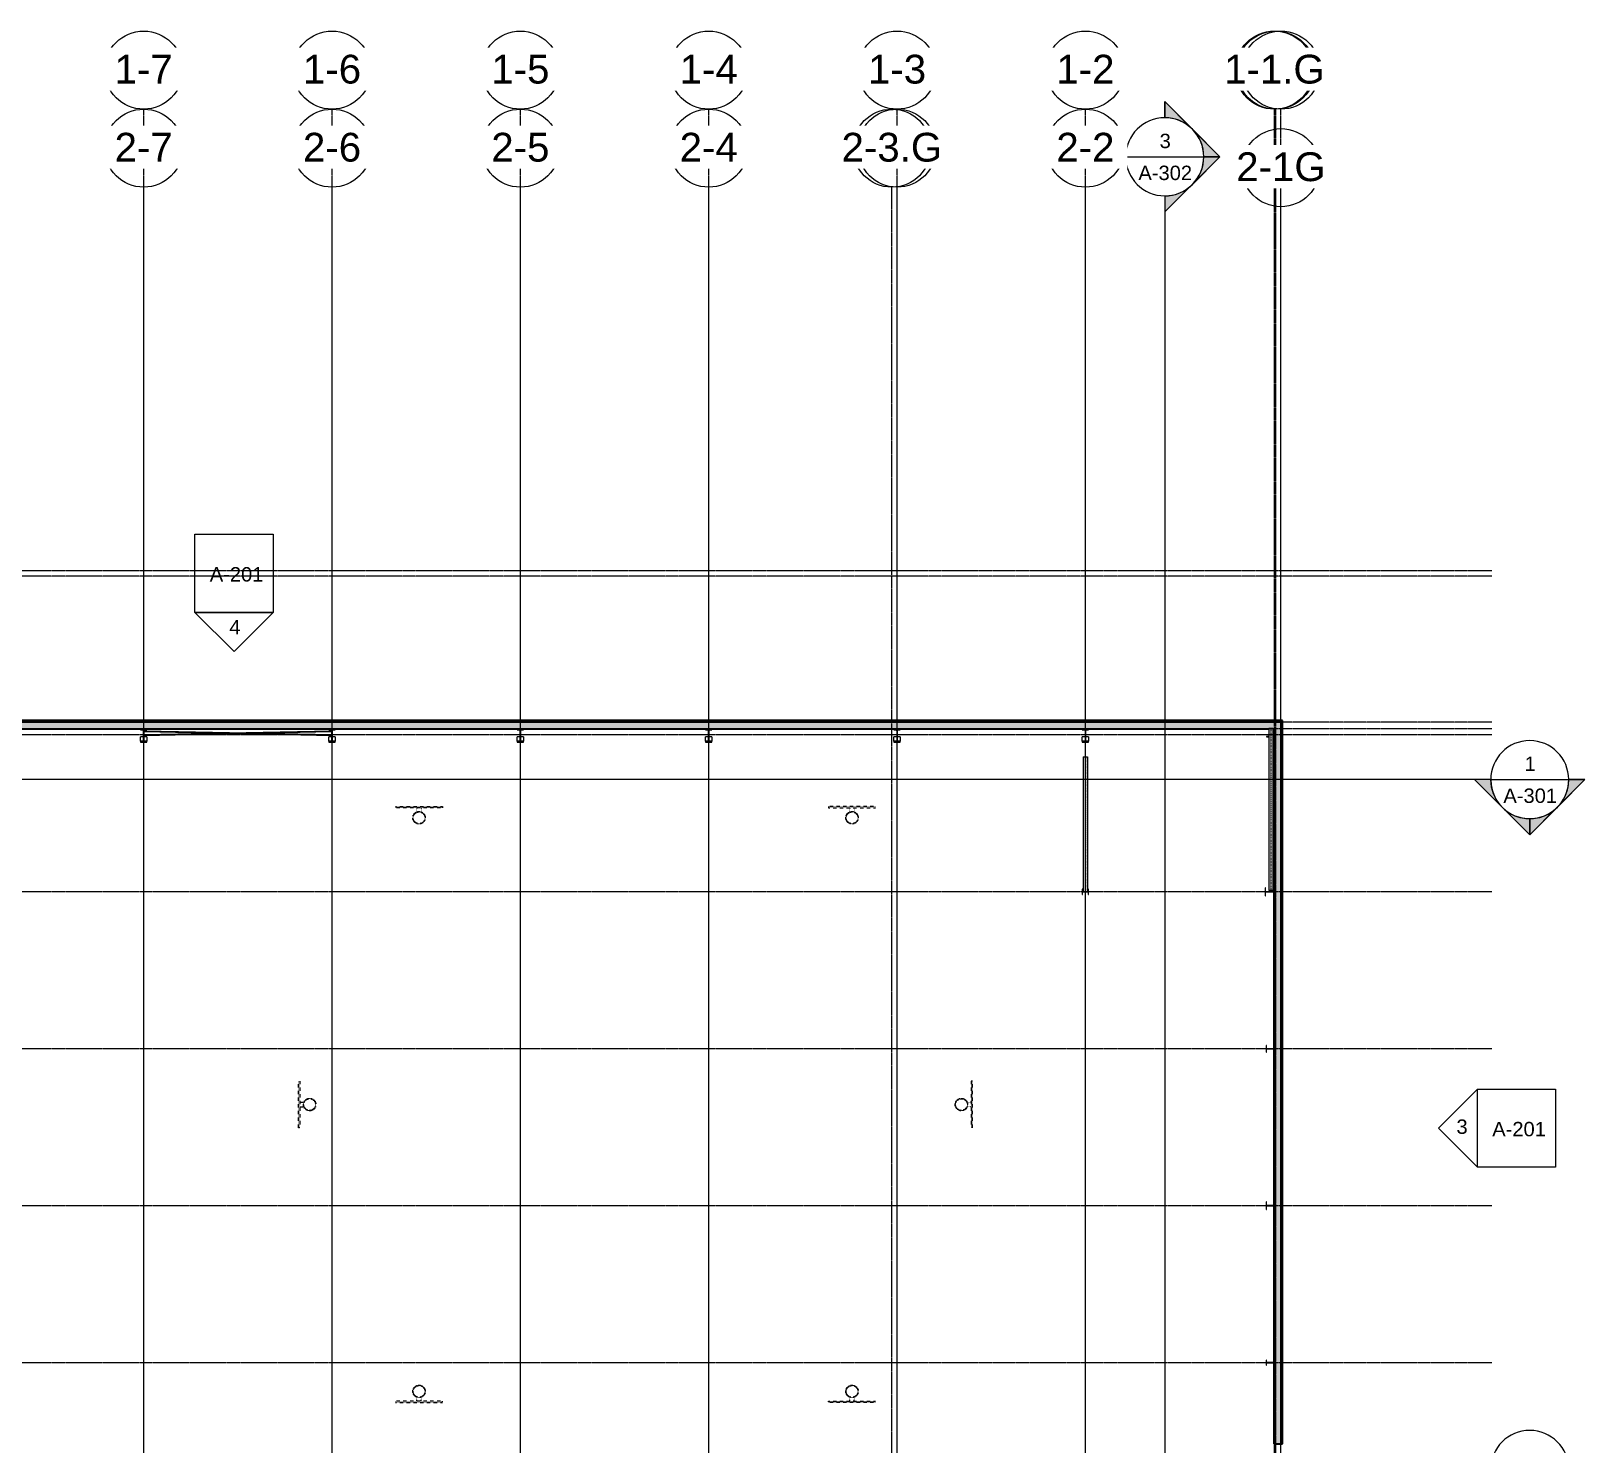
# Model space of a CAD drawing. Header units: inches. Extents: x 21400 to 32582, y -23426 to -19984.
# Drawn here: x 30193 to 32582, y -22234 to -20062 of the extents above; entities that cross this region are included whole.
import ezdxf

# ---------------------------------------------------------------- set-up
doc = ezdxf.new("R2010")
doc.units = ezdxf.units.IN
doc.header["$MEASUREMENT"] = 0
for name, pattern in [('Dash', [0.25, 0.125, -0.125]), ('Grid Line 1_2_', [0.875, 0.5, -0.125, 0.125, -0.125]), ('Hidden 1_8_', [0.1875, 0.125, -0.0625])]:
    doc.linetypes.add(name, pattern=pattern)
for name, color, linetype, lineweight in [('A-WALL', 113, 'Continuous', 9), ('A-WALL-PATT', 111, 'Continuous', 25), ('G-ANNO-SYMB', 111, 'Continuous', 9), ('L-SITE-WALL', 31, 'Continuous', 9), ('Q-SPCQ', 91, 'Continuous', 9), ('Q-SPCQ-HDLN', 91, 'Dash', 9), ('S-BEAM', 12, 'Continuous', 9), ('S-COLS', 52, 'Continuous', 9), ('S-GRID', 1, 'Continuous', 9), ('S-GRID-IDEN', 1, 'Continuous', 9)]:
    doc.layers.add(name, color=color, linetype=linetype, lineweight=lineweight)
doc.styles.add('Arial', font='arial.ttf', dxfattribs={"height": 44.258982})
doc.styles.add('Arial_1', font='arial.ttf', dxfattribs={"height": 22.129491})
pattern_1 = [(45, (5832.94, 0), (-23.758788, 23.758788), []), (45, (5832.94, 36), (-23.758788, 23.758788), [])]
pattern_2 = [(161.57, (5834.139, 1.2), (-9.60067494, -0.00082924), [0, -68.304, 7.584, 0]), (18.43, (5831.739, 1.2), (-9.60067494, 0.00082924), [0, -68.304, 7.584, 0]), (108.43, (5834.139, 1.2), (4.79826437, -24.00210197), [22.764, -53.124]), (71.57, (5831.739, 1.2), (4.79826437, 24.00210197), [22.764, -53.124])]
pattern_3 = [(0, (5832.94, 0), (0, 30), []), (90, (5832.94, 0), (-30, 2e-15), [])]
pattern_4 = [(225, (31524.33, -22360.053), (23.758788, -23.758788), []), (225, (31524.33, -22396.053), (23.758788, -23.758788), [])]
pattern_5 = [(225, (31234.83, -22360.053), (23.758788, -23.758788), []), (225, (31234.83, -22396.053), (23.758788, -23.758788), [])]
pattern_6 = [(225, (30945.33, -22360.053), (23.758788, -23.758788), []), (225, (30945.33, -22396.053), (23.758788, -23.758788), [])]
pattern_7 = [(225, (30655.83, -22360.053), (23.758788, -23.758788), []), (225, (30655.83, -22396.053), (23.758788, -23.758788), [])]
pattern_8 = [(225, (30366.33, -22360.053), (23.758788, -23.758788), []), (225, (30366.33, -22396.053), (23.758788, -23.758788), [])]
pattern_9 = [(225, (31813.83, -22360.053), (23.758788, -23.758788), []), (225, (31813.83, -22396.053), (23.758788, -23.758788), [])]

# ---------------------------------------------------------------- blocks, each defined once
blk = doc.blocks.new('Basketball_Backstop-Performance_Sports_Systems-3103-Ceiling_Hung - 27_-0_ to 27_-11 7_8_-652462-Roof Low')
at = {"layer": 'Q-SPCQ-HDLN'}
for p, q in [((-36, 0), (-36, 2.2)), ((-36, 2.2), (36, 2.2)), ((36, 2.2), (36, 0)), ((36, 0), (-36, 0)), ((-3.5, 0), (-3.5, -6.2)), ((3.5, 0), (3.5, -6.2))]:
    blk.add_line(p, q, dxfattribs=at)
for radius in [9.63, 9]:
    blk.add_circle((0, -15.1), radius, dxfattribs=at)
blk = doc.blocks.new('Basketball_Backstop-Performance_Sports_Systems-3103-Ceiling_Hung - 27_-0_ to 27_-11 7_8_-706978-Roof Low')
at = {"layer": 'Q-SPCQ-HDLN'}
for p, q in [((36, 0), (-36, 0)), ((-36, 0), (-36, -2.2)), ((-3.5, 0), (-3.5, 6.2)), ((3.5, 0), (3.5, 6.2)), ((36, -2.2), (36, 0)), ((-36, -2.2), (36, -2.2))]:
    blk.add_line(p, q, dxfattribs=at)
for radius in [9.62, 9]:
    blk.add_circle((0, 15.1), radius, dxfattribs=at)
blk = doc.blocks.new('W-Wide Flange - W12X26-1193237-Roof Low')
at = {"layer": 'S-BEAM'}
for p, q in [((-103.7, -3.2), (-103.7, 3.2)), ((-103.7, 3.2), (103.7, 3.2)), ((103.7, 3.2), (103.7, -3.2)), ((-103.7, -3.2), (103.7, -3.2))]:
    blk.add_line(p, q, dxfattribs=at)
at = {"layer": 'S-BEAM', "linetype": 'Hidden 1_8_'}
for p, q in [((-103.7, 0.1), (103.7, 0.1)), ((-103.7, -0.1), (103.7, -0.1))]:
    blk.add_line(p, q, dxfattribs=at)
blk = doc.blocks.new('W-Wide Flange - W12X26-1279798-Roof Low')
at = {"layer": 'S-BEAM'}
for p, q in [((-131.2, -3.2), (-131.2, 3.2)), ((-131.2, 3.2), (118.6, 3.2)), ((118.6, 3.2), (118.6, -3.2)), ((-131.2, -3.2), (118.6, -3.2))]:
    blk.add_line(p, q, dxfattribs=at)
at = {"layer": 'S-BEAM', "linetype": 'Hidden 1_8_'}
for p, q in [((-131.2, 0.1), (118.6, 0.1)), ((-131.2, -0.1), (118.6, -0.1))]:
    blk.add_line(p, q, dxfattribs=at)
blk = doc.blocks.new('columns and girder2 - one-1334686-Roof Low')
at = {"layer": 'S-BEAM'}
h = blk.add_hatch(dxfattribs=at)
h.set_pattern_fill('FP_5', color=256, style=0, pattern_type=2)
h.set_pattern_definition(pattern_4)
h.paths.add_polyline_path([(-5, -1.3), (-5, -2), (5, -2), (5, -1.3), (0, -1.3)], flags=0)
h.paths.add_polyline_path([(-5, -17), (-5, -18.5), (5, -18.5), (5, -17)], flags=0)
h.paths.add_polyline_path([(5, -1204.9), (-5, -1204.9), (-5, -1206.4), (5, -1206.4)], flags=0)
h.paths.add_polyline_path([(5, -1224.3), (-5, -1224.3), (-5, -1225), (5, -1225)], flags=0)
h = blk.add_hatch(dxfattribs=at)
h.set_pattern_fill('FP_5', color=256, style=0, pattern_type=2)
h.set_pattern_definition(pattern_4)
h.paths.add_polyline_path([(0.6, -2), (-0.6, -2), (-0.6, -17), (0.6, -17)], flags=0)
h.paths.add_polyline_path([(0.6, -1206.4), (-0.6, -1206.4), (-0.6, -1224.3), (0.6, -1224.3)], flags=0)
at = {"layer": 'S-BEAM', "lineweight": 15}
for p, q in [((-5, -1.3), (-5, -2)), ((-5, -2), (5, -2)), ((5, -17), (-5, -17)), ((-5, -17), (-5, -18.5)), ((-5, -18.5), (5, -18.5)), ((0.6, -2), (-0.6, -2)), ((-0.6, -2), (-0.6, -17)), ((-0.6, -17), (0.6, -17)), ((0.6, -17), (0.6, -2)), ((5, -2), (5, -1.3)), ((5, -18.5), (5, -17)), ((5, -1204.9), (-5, -1204.9)), ((-5, -1204.9), (-5, -1206.4)), ((-5, -1206.4), (5, -1206.4)), ((0.6, -1206.4), (-0.6, -1206.4)), ((-0.6, -1206.4), (-0.6, -1224.3)), ((0.6, -1224.3), (0.6, -1206.4)), ((5, -1206.4), (5, -1204.9)), ((5, -1224.3), (-5, -1224.3)), ((-5, -1224.3), (-5, -1225)), ((-0.6, -1224.3), (0.6, -1224.3)), ((5, -1225), (5, -1224.3))]:
    blk.add_line(p, q, dxfattribs=at)
at = {"layer": 'S-BEAM'}
for p, q in [((-5, -17), (-5, -9.2)), ((-0.6, -9.2), (-5, -9.2)), ((5, -9.2), (0.6, -9.2)), ((5, -9.2), (5, -17)), ((-5, -1213.3), (-5, -1206.4)), ((-5, -1213.3), (-0.6, -1213.3)), ((0.6, -1213.3), (5, -1213.3)), ((5, -1206.4), (5, -1213.3))]:
    blk.add_line(p, q, dxfattribs=at)
blk = doc.blocks.new('columns and girder2 - one-V1-Roof Low')
at = {"layer": 'S-BEAM'}
h = blk.add_hatch(dxfattribs=at)
h.set_pattern_fill('FP_6', color=256, style=0, pattern_type=2)
h.set_pattern_definition(pattern_5)
h.paths.add_polyline_path([(0, -1.3), (-5, -1.3), (-5, -2), (5, -2), (5, -1.3)], flags=0)
h.paths.add_polyline_path([(5, -17), (-5, -17), (-5, -18.5), (5, -18.5)], flags=0)
h.paths.add_polyline_path([(5, -1204.9), (-5, -1204.9), (-5, -1206.4), (5, -1206.4)], flags=0)
h.paths.add_polyline_path([(-5, -1224.3), (-5, -1225), (5, -1225), (5, -1224.3)], flags=0)
h = blk.add_hatch(dxfattribs=at)
h.set_pattern_fill('FP_6', color=256, style=0, pattern_type=2)
h.set_pattern_definition(pattern_5)
h.paths.add_polyline_path([(0.6, -2), (-0.6, -2), (-0.6, -17), (0.6, -17)], flags=0)
h.paths.add_polyline_path([(-0.6, -1206.4), (-0.6, -1224.3), (0.6, -1224.3), (0.6, -1206.4)], flags=0)
at = {"layer": 'S-BEAM', "lineweight": 15}
for p, q in [((-5, -1.3), (-5, -2)), ((-5, -2), (5, -2)), ((5, -17), (-5, -17)), ((-5, -17), (-5, -18.5)), ((-5, -18.5), (5, -18.5)), ((0.6, -2), (-0.6, -2)), ((-0.6, -2), (-0.6, -17)), ((-0.6, -17), (0.6, -17)), ((0.6, -17), (0.6, -2)), ((5, -2), (5, -1.3)), ((5, -18.5), (5, -17)), ((5, -1204.9), (-5, -1204.9)), ((-5, -1204.9), (-5, -1206.4)), ((-5, -1206.4), (5, -1206.4)), ((0.6, -1206.4), (-0.6, -1206.4)), ((-0.6, -1206.4), (-0.6, -1224.3)), ((0.6, -1224.3), (0.6, -1206.4)), ((5, -1206.4), (5, -1204.9)), ((5, -1224.3), (-5, -1224.3)), ((-5, -1224.3), (-5, -1225)), ((-0.6, -1224.3), (0.6, -1224.3)), ((5, -1225), (5, -1224.3))]:
    blk.add_line(p, q, dxfattribs=at)
at = {"layer": 'S-BEAM'}
for p, q in [((-5, -17), (-5, -9.2)), ((-0.6, -9.2), (-5, -9.2)), ((5, -9.2), (0.6, -9.2)), ((5, -9.2), (5, -17)), ((-5, -1213.3), (-5, -1206.4)), ((-5, -1213.3), (-0.6, -1213.3)), ((0.6, -1213.3), (5, -1213.3)), ((5, -1206.4), (5, -1213.3))]:
    blk.add_line(p, q, dxfattribs=at)
blk = doc.blocks.new('columns and girder2 - one-V2-Roof Low')
at = {"layer": 'S-BEAM'}
h = blk.add_hatch(dxfattribs=at)
h.set_pattern_fill('FP_7', color=256, style=0, pattern_type=2)
h.set_pattern_definition(pattern_6)
h.paths.add_polyline_path([(0, -1.3), (-5, -1.3), (-5, -2), (5, -2), (5, -1.3)], flags=0)
h.paths.add_polyline_path([(5, -17), (-5, -17), (-5, -18.5), (5, -18.5)], flags=0)
h.paths.add_polyline_path([(-5, -1204.9), (-5, -1206.4), (5, -1206.4), (5, -1204.9)], flags=0)
h.paths.add_polyline_path([(-5, -1224.3), (-5, -1225), (5, -1225), (5, -1224.3)], flags=0)
h = blk.add_hatch(dxfattribs=at)
h.set_pattern_fill('FP_7', color=256, style=0, pattern_type=2)
h.set_pattern_definition(pattern_6)
h.paths.add_polyline_path([(0.6, -2), (-0.6, -2), (-0.6, -17), (0.6, -17)], flags=0)
h.paths.add_polyline_path([(-0.6, -1206.4), (-0.6, -1224.3), (0.6, -1224.3), (0.6, -1206.4)], flags=0)
at = {"layer": 'S-BEAM', "lineweight": 15}
for p, q in [((-5, -1.3), (-5, -2)), ((-5, -2), (5, -2)), ((5, -17), (-5, -17)), ((-5, -17), (-5, -18.5)), ((-5, -18.5), (5, -18.5)), ((0.6, -2), (-0.6, -2)), ((-0.6, -2), (-0.6, -17)), ((-0.6, -17), (0.6, -17)), ((0.6, -17), (0.6, -2)), ((5, -2), (5, -1.3)), ((5, -18.5), (5, -17)), ((5, -1204.9), (-5, -1204.9)), ((-5, -1204.9), (-5, -1206.4)), ((-5, -1206.4), (5, -1206.4)), ((0.6, -1206.4), (-0.6, -1206.4)), ((-0.6, -1206.4), (-0.6, -1224.3)), ((0.6, -1224.3), (0.6, -1206.4)), ((5, -1206.4), (5, -1204.9)), ((5, -1224.3), (-5, -1224.3)), ((-5, -1224.3), (-5, -1225)), ((-0.6, -1224.3), (0.6, -1224.3)), ((5, -1225), (5, -1224.3))]:
    blk.add_line(p, q, dxfattribs=at)
at = {"layer": 'S-BEAM'}
for p, q in [((-5, -17), (-5, -9.2)), ((-0.6, -9.2), (-5, -9.2)), ((5, -9.2), (0.6, -9.2)), ((5, -9.2), (5, -17)), ((-5, -1213.3), (-5, -1206.4)), ((-5, -1213.3), (-0.6, -1213.3)), ((0.6, -1213.3), (5, -1213.3)), ((5, -1206.4), (5, -1213.3))]:
    blk.add_line(p, q, dxfattribs=at)
blk = doc.blocks.new('columns and girder2 - one-V3-Roof Low')
at = {"layer": 'S-BEAM'}
h = blk.add_hatch(dxfattribs=at)
h.set_pattern_fill('FP_8', color=256, style=0, pattern_type=2)
h.set_pattern_definition(pattern_7)
h.paths.add_polyline_path([(5, -1.3), (-5, -1.3), (-5, -2), (5, -2)], flags=0)
h.paths.add_polyline_path([(5, -17), (-5, -17), (-5, -18.5), (5, -18.5)], flags=0)
h.paths.add_polyline_path([(-3.2, -1204.9), (-5, -1204.9), (-5, -1206.4), (5, -1206.4), (5, -1204.9)], flags=0)
h.paths.add_polyline_path([(-5, -1224.3), (-5, -1225), (5, -1225), (5, -1224.3)], flags=0)
h = blk.add_hatch(dxfattribs=at)
h.set_pattern_fill('FP_8', color=256, style=0, pattern_type=2)
h.set_pattern_definition(pattern_7)
h.paths.add_polyline_path([(0.6, -2), (-0.6, -2), (-0.6, -17), (0.6, -17), (0.6, -5.7), (0.2, -5.6), (0.2, -5.6), (-0.2, -5.6), (-0.3, -5.4), (-0.2, -4.8), (-0.2, -4.8), (0, -4.7), (0.6, -4.7), (0.6, -3.9)], flags=0)
h.paths.add_polyline_path([(0.6, -1206.4), (-0.6, -1206.4), (-0.6, -1224.3), (0.6, -1224.3), (0.6, -1216.2), (-0.1, -1216.2), (-0.3, -1216.1), (-0.3, -1215.5), (-0.3, -1215.4), (0, -1215.2), (0.6, -1215.2), (0.6, -1214.4)], flags=0)
at = {"layer": 'S-BEAM', "lineweight": 15}
for p, q in [((-5, -1.3), (-5, -2)), ((-5, -2), (5, -2)), ((5, -17), (-5, -17)), ((-5, -17), (-5, -18.5)), ((-5, -18.5), (5, -18.5)), ((0.6, -2), (-0.6, -2)), ((-0.6, -2), (-0.6, -17)), ((-0.6, -17), (0.6, -17)), ((0.6, -4.7), (0.6, -2)), ((0.6, -17), (0.6, -5.7)), ((5, -2), (5, -1.3)), ((5, -18.5), (5, -17)), ((5, -1204.9), (-5, -1204.9)), ((-5, -1204.9), (-5, -1206.4)), ((-5, -1206.4), (5, -1206.4)), ((0.6, -1206.4), (-0.6, -1206.4)), ((-0.6, -1206.4), (-0.6, -1224.3)), ((0.6, -1215.2), (0.6, -1206.4)), ((0.6, -1224.3), (0.6, -1216.2)), ((5, -1206.4), (5, -1204.9)), ((5, -1224.3), (-5, -1224.3)), ((-5, -1224.3), (-5, -1225)), ((-0.6, -1224.3), (0.6, -1224.3)), ((5, -1225), (5, -1224.3))]:
    blk.add_line(p, q, dxfattribs=at)
at = {"layer": 'S-BEAM'}
for p, q in [((-5, -17), (-5, -9.2)), ((-0.6, -9.2), (-5, -9.2)), ((5, -9.2), (0.6, -9.2)), ((5, -9.2), (5, -17)), ((-5, -1213.3), (-5, -1206.4)), ((-5, -1213.3), (-0.6, -1213.3)), ((0.6, -1213.3), (5, -1213.3)), ((5, -1206.4), (5, -1213.3))]:
    blk.add_line(p, q, dxfattribs=at)
blk = doc.blocks.new('columns and girder2 - one-V4-Roof Low')
at = {"layer": 'S-BEAM'}
h = blk.add_hatch(dxfattribs=at)
h.set_pattern_fill('FP_9', color=256, style=0, pattern_type=2)
h.set_pattern_definition(pattern_8)
h.paths.add_polyline_path([(-5, -1.3), (-5, -2), (5, -2), (5, -1.3), (0, -1.3)], flags=0)
h.paths.add_polyline_path([(1, -17), (-5, -17), (-5, -18.5), (5, -18.5), (5, -17)], flags=0)
h.paths.add_polyline_path([(5, -1204.9), (-5, -1204.9), (-5, -1206.4), (5, -1206.4)], flags=0)
h.paths.add_polyline_path([(-5, -1224.3), (-5, -1225), (5, -1225), (5, -1224.3)], flags=0)
h = blk.add_hatch(dxfattribs=at)
h.set_pattern_fill('FP_9', color=256, style=0, pattern_type=2)
h.set_pattern_definition(pattern_8)
h.paths.add_polyline_path([(0.6, -2), (-0.6, -2), (-0.6, -4.7), (0.1, -4.8), (0.3, -4.9), (0.4, -5.3), (0.3, -5.6), (-0.2, -5.7), (-0.6, -5.7), (-0.6, -17), (0.6, -17), (0.6, -3.9)], flags=0)
h.paths.add_polyline_path([(-0.6, -1206.4), (-0.6, -1215.2), (-0.3, -1215.2), (0, -1215.5), (0, -1215.9), (0, -1216.1), (-0.5, -1216.2), (-0.6, -1216.2), (-0.6, -1224.3), (0.6, -1224.3), (0.6, -1206.4)], flags=0)
at = {"layer": 'S-BEAM', "lineweight": 15}
for p, q in [((-5, -1.3), (-5, -2)), ((-5, -2), (5, -2)), ((5, -17), (-5, -17)), ((-5, -17), (-5, -18.5)), ((-5, -18.5), (5, -18.5)), ((0.6, -2), (-0.6, -2)), ((-0.6, -2), (-0.6, -4.7)), ((-0.6, -5.7), (-0.6, -17)), ((-0.6, -17), (0.6, -17)), ((0.6, -17), (0.6, -2)), ((5, -2), (5, -1.3)), ((5, -18.5), (5, -17)), ((5, -1204.9), (-5, -1204.9)), ((-5, -1204.9), (-5, -1206.4)), ((-5, -1206.4), (5, -1206.4)), ((0.6, -1206.4), (-0.6, -1206.4)), ((-0.6, -1206.4), (-0.6, -1215.2)), ((-0.6, -1216.2), (-0.6, -1224.3)), ((0.6, -1224.3), (0.6, -1206.4)), ((5, -1206.4), (5, -1204.9)), ((5, -1224.3), (-5, -1224.3)), ((-5, -1224.3), (-5, -1225)), ((-0.6, -1224.3), (0.6, -1224.3)), ((5, -1225), (5, -1224.3))]:
    blk.add_line(p, q, dxfattribs=at)
at = {"layer": 'S-BEAM'}
for p, q in [((-5, -17), (-5, -9.2)), ((-0.6, -9.2), (-5, -9.2)), ((5, -9.2), (0.6, -9.2)), ((5, -9.2), (5, -17)), ((-5, -1213.3), (-5, -1206.4)), ((-5, -1213.3), (-0.6, -1213.3)), ((0.6, -1213.3), (5, -1213.3)), ((5, -1206.4), (5, -1213.3))]:
    blk.add_line(p, q, dxfattribs=at)
blk = doc.blocks.new('columns and girder2 - one-V10-Roof Low')
at = {"layer": 'S-BEAM'}
h = blk.add_hatch(dxfattribs=at)
h.set_pattern_fill('FP_15', color=256, style=0, pattern_type=2)
h.set_pattern_definition(pattern_9)
h.paths.add_polyline_path([(5, -1.3), (-5, -1.3), (-5, -2), (5, -2)], flags=0)
h.paths.add_polyline_path([(-5, -17), (-5, -18.5), (5, -18.5), (5, -17)], flags=0)
h.paths.add_polyline_path([(5, -1204.9), (-5, -1204.9), (-5, -1206.4), (5, -1206.4)], flags=0)
h.paths.add_polyline_path([(-5, -1224.3), (-5, -1225), (5, -1225), (5, -1224.3), (-0.1, -1224.3)], flags=0)
h = blk.add_hatch(dxfattribs=at)
h.set_pattern_fill('FP_15', color=256, style=0, pattern_type=2)
h.set_pattern_definition(pattern_9)
h.paths.add_polyline_path([(0.6, -2), (-0.6, -2), (-0.6, -17), (0.6, -17)], flags=0)
h.paths.add_polyline_path([(-0.6, -1206.4), (-0.6, -1224.3), (0.6, -1224.3), (0.6, -1206.4)], flags=0)
at = {"layer": 'S-BEAM', "lineweight": 15}
for p, q in [((-5, -1.3), (-5, -2)), ((-5, -2), (5, -2)), ((5, -17), (-5, -17)), ((-5, -17), (-5, -18.5)), ((-5, -18.5), (5, -18.5)), ((0.6, -2), (-0.6, -2)), ((-0.6, -2), (-0.6, -17)), ((-0.6, -17), (0.6, -17)), ((0.6, -17), (0.6, -2)), ((5, -2), (5, -1.3)), ((5, -18.5), (5, -17)), ((5, -1204.9), (-5, -1204.9)), ((-5, -1204.9), (-5, -1206.4)), ((-5, -1206.4), (5, -1206.4)), ((0.6, -1206.4), (-0.6, -1206.4)), ((-0.6, -1206.4), (-0.6, -1224.3)), ((0.6, -1224.3), (0.6, -1206.4)), ((5, -1206.4), (5, -1204.9)), ((5, -1224.3), (-5, -1224.3)), ((-5, -1224.3), (-5, -1225)), ((-0.6, -1224.3), (0.6, -1224.3)), ((5, -1225), (5, -1224.3))]:
    blk.add_line(p, q, dxfattribs=at)
at = {"layer": 'S-BEAM'}
for p, q in [((-5, -17), (-5, -9.2)), ((-0.6, -9.2), (-5, -9.2)), ((5, -9.2), (0.6, -9.2)), ((5, -9.2), (5, -17)), ((-5, -1213.3), (-5, -1206.4)), ((-5, -1213.3), (-0.6, -1213.3)), ((0.6, -1213.3), (5, -1213.3)), ((5, -1206.4), (5, -1213.3))]:
    blk.add_line(p, q, dxfattribs=at)
blk = doc.blocks.new('Girt_Z - 10_D-1223975-Roof Low')
at = {"layer": 'S-BEAM'}
for p, q in [((26271.4, -22233.7), (26271.4, -22347.6)), ((26272, -22233.7), (26272, -22347.6)), ((26272, -22233.7), (26272, -22347.6)), ((26281.4, -22350.9), (26281.4, -22233.7)), ((26271.4, -22348), (26271.4, -22359.1)), ((26272, -22348), (26272, -22359.1)), ((26272, -22348), (26272, -22359.1))]:
    blk.add_line(p, q, dxfattribs=at)
blk = doc.blocks.new('Round Bar - 1_-1262143-Roof Low')
at = {"layer": 'S-BEAM'}
for p, q in [((24822.3, -21137.8), (24533.7, -21143.8)), ((24533.7, -21144.8), (24678.7, -21141.8)), ((24702.2, -21141.3), (24822.3, -21138.8))]:
    blk.add_line(p, q, dxfattribs=at)
for start_param, end_param in [(0, 3.141593), (3.141593, 6.283185)]:
    blk.add_ellipse((24533.7, -21144.3), major_axis=(-0.01, 0.5), ratio=0.802206, start_param=start_param, end_param=end_param, dxfattribs=at)
blk = doc.blocks.new('Round Bar - 1_-1262172-Roof Low')
at = {"layer": 'S-BEAM'}
for p, q in [((24822.9, -21143.8), (24534, -21137.8)), ((24534, -21138.8), (24654.4, -21141.3)), ((24677.9, -21141.8), (24822.9, -21144.8))]:
    blk.add_line(p, q, dxfattribs=at)
for start_param, end_param in [(0, 3.141593), (3.141593, 6.283185)]:
    blk.add_ellipse((24822.9, -21144.3), major_axis=(0.01, 0.5), ratio=0.802206, start_param=start_param, end_param=end_param, dxfattribs=at)
blk = doc.blocks.new('Grid - Grid Head - Circle-14747-Roof Low')
at = {"layer": 'S-GRID-IDEN'}
blk.add_circle((0, 0), 0.25, dxfattribs=at)
blk = doc.blocks.new('Section - Section Head - Filled-1526-Roof Low')
at = {"layer": 'G-ANNO-SYMB'}
h = blk.add_hatch(color=256, dxfattribs=at)
edge = h.paths.add_edge_path(flags=0)
edge.add_line((-0.4268, 0.1768), (-0.25, 0.3536))
edge.add_line((-0.25, 0.3536), (-0.25, 0.25))
edge.add_arc((-0.25, 0), 0.25, 90, 135)
h = blk.add_hatch(color=256, dxfattribs=at)
edge = h.paths.add_edge_path(flags=0)
edge.add_arc((-0.25, 0), 0.25, 45, 90)
edge.add_line((-0.25, 0.25), (-0.25, 0.3536))
edge.add_line((-0.25, 0.3536), (-0.0732, 0.1768))
h = blk.add_hatch(color=256, dxfattribs=at)
edge = h.paths.add_edge_path(flags=0)
edge.add_arc((-0.25, 0), 0.2503, 137.9216, 180)
edge.add_line((-0.5003, 0), (-0.6036, 0))
edge.add_line((-0.6036, 0), (-0.4358, 0.1678))
h = blk.add_hatch(color=256, dxfattribs=at)
edge = h.paths.add_edge_path(flags=0)
edge.add_line((-0.0642, 0.1678), (0.1036, 0))
edge.add_line((0.1036, 0), (0.0003, 0))
edge.add_arc((-0.25, 0), 0.2503, 0, 42.0784)
for p, q in [((-0.25, 0.3536), (-0.6036, 0)), ((-0.25, 0.3536), (-0.4268, 0.1768)), ((-0.25, 0.3536), (0.1036, 0)), ((-0.25, 0.25), (-0.25, 0.3536)), ((-0.0732, 0.1768), (-0.25, 0.3536)), ((-0.25, 0.3536), (-0.25, 0.25)), ((-0.4358, 0.1678), (-0.6036, 0)), ((0.1036, 0), (-0.0642, 0.1678)), ((-0.6036, 0), (-0.5003, 0)), ((0.0003, 0), (0.1036, 0)), ((-0.5, 0), (-0.6036, 0)), ((0, 0), (0.1036, 0))]:
    blk.add_line(p, q, dxfattribs=at)
for radius, start, end in [(0.25, 360, 180), (0.25, 90, 135), (0.25, 45, 90), (0.2503, 137.9216, 180), (0.2503, 0, 42.0784), (0.25, 180, 360)]:
    blk.add_arc((-0.25, 0), radius, start, end, dxfattribs=at)
blk = doc.blocks.new('Elevation - Detail Number-93309-Roof Low')
at = {"layer": 'G-ANNO-SYMB'}
for p, q in [((-0.25, -0.25), (-0.25, 0.25)), ((-0.25, 0.25), (0.25, 0.25)), ((0.25, 0.25), (0.25, -0.25)), ((0.25, -0.25), (-0.25, -0.25))]:
    blk.add_line(p, q, dxfattribs=at)
blk = doc.blocks.new('Elevation - Detail Number-93036-Roof Low')
at = {"layer": 'G-ANNO-SYMB'}
for p, q in [((0, 0.25), (-0.25, 0)), ((0.25, 0), (0, 0.25)), ((-0.25, 0), (0.25, 0))]:
    blk.add_line(p, q, dxfattribs=at)

msp = doc.modelspace()

# ---------------------------------------------------------------- hatches: boundary and pattern name
at = {"layer": 'A-WALL-PATT', "lineweight": 9}
h = msp.add_hatch(dxfattribs=at)
h.set_pattern_fill('FP_4', color=256, style=0, pattern_type=2)
h.set_pattern_definition(pattern_3)
h.paths.add_polyline_path([(32114.32941, -21124.30281), (32114.32941, -21123.30281), (28613.20441, -21123.30281), (28613.20441, -21124.30281), (32110.52672, -21124.30281)], flags=0)
h = msp.add_hatch(dxfattribs=at)
h.set_pattern_fill('FP_3', color=256, style=0, pattern_type=2)
h.set_pattern_definition(pattern_2)
h.paths.add_polyline_path([(30676.33211, -21134.30281), (32095.71027, -21134.30281), (32095.71027, -21133.17936), (32102.19855, -21133.17936), (32102.19855, -21134.30281), (32104.32941, -21134.30281), (32104.32941, -21124.30281), (28613.20441, -21124.30281), (28613.20441, -21134.30281), (30607.2143, -21134.30281)], flags=0)
h = msp.add_hatch(dxfattribs=at)
h.set_pattern_fill('FP_3', color=256, style=0, pattern_type=2)
h.set_pattern_definition(pattern_2)
h.paths.add_polyline_path([(32104.32941, -22233.67781), (32114.32941, -22233.67781), (32114.32941, -21124.30281), (32104.32941, -21124.30281), (32104.32941, -22104.35059)], flags=0)
h = msp.add_hatch(dxfattribs=at)
h.set_pattern_fill('FP_4', color=256, style=0, pattern_type=2)
h.set_pattern_definition(pattern_3)
h.paths.add_polyline_path([(32115.32941, -22233.67781), (32115.32941, -21123.30281), (32114.32941, -21123.30281), (32114.32941, -22233.67781)], flags=0)
at = {"layer": 'S-COLS'}
h = msp.add_hatch(dxfattribs=at)
h.set_pattern_fill('FP_2', color=256, style=0, pattern_type=2)
h.set_pattern_definition(pattern_1)
h.paths.add_polyline_path([(32090.763, -21391.05281), (32090.763, -21385.88875), (32090.96551, -21385.39985), (32091.45441, -21385.19734), (32103.20441, -21385.19734), (32103.6933, -21385.39985), (32103.89581, -21385.88875), (32103.89581, -21391.05281), (32104.32941, -21391.05281), (32104.32941, -21379.05281), (32103.89581, -21379.05281), (32103.89581, -21384.21687), (32103.6933, -21384.70577), (32103.20441, -21384.90828), (32091.45441, -21384.90828), (32090.96551, -21384.70577), (32090.763, -21384.21687), (32090.763, -21379.05281), (32090.32941, -21379.05281), (32090.32941, -21391.05281)], flags=0)
h = msp.add_hatch(dxfattribs=at)
h.set_pattern_fill('FP_2', color=256, style=0, pattern_type=2)
h.set_pattern_definition(pattern_1)
h.paths.add_polyline_path([(32104.32941, -21631.30281), (32104.32941, -21621.30281), (32103.89581, -21621.30281), (32103.89581, -21625.46687), (32103.6933, -21625.95577), (32103.20441, -21626.15828), (32092.70441, -21626.15828), (32092.21551, -21625.95577), (32092.013, -21625.46687), (32092.013, -21621.30281), (32091.57941, -21621.30281), (32091.57941, -21631.30281), (32092.013, -21631.30281), (32092.013, -21627.13875), (32092.21551, -21626.64985), (32092.70441, -21626.44734), (32103.20441, -21626.44734), (32103.6933, -21626.64985), (32103.89581, -21627.13875), (32103.89581, -21631.30281)], flags=0)
h = msp.add_hatch(dxfattribs=at)
h.set_pattern_fill('FP_2', color=256, style=0, pattern_type=2)
h.set_pattern_definition(pattern_1)
h.paths.add_polyline_path([(32104.32941, -21873.55281), (32104.32941, -21861.55281), (32103.89581, -21861.55281), (32103.89581, -21866.71687), (32103.6933, -21867.20577), (32103.20441, -21867.40828), (32092.70441, -21867.40828), (32092.21551, -21867.20577), (32092.013, -21866.71687), (32092.013, -21861.55281), (32091.57941, -21861.55281), (32091.57941, -21873.55281), (32092.013, -21873.55281), (32092.013, -21868.38875), (32092.21551, -21867.89985), (32092.70441, -21867.69734), (32103.20441, -21867.69734), (32103.6933, -21867.89985), (32103.89581, -21868.38875), (32103.89581, -21873.55281)], flags=0)
h = msp.add_hatch(dxfattribs=at)
h.set_pattern_fill('FP_2', color=256, style=0, pattern_type=2)
h.set_pattern_definition(pattern_1)
h.paths.add_polyline_path([(32104.32941, -22112.80281), (32104.32941, -22104.80281), (32103.89581, -22104.80281), (32103.89581, -22107.96687), (32103.6933, -22108.45577), (32103.20441, -22108.65828), (32092.70441, -22108.65828), (32092.21551, -22108.45577), (32092.013, -22107.96687), (32092.013, -22104.80281), (32091.57941, -22104.80281), (32091.57941, -22112.80281), (32092.013, -22112.80281), (32092.013, -22109.63875), (32092.21551, -22109.14985), (32092.70441, -22108.94734), (32103.20441, -22108.94734), (32103.6933, -22109.14985), (32103.89581, -22109.63875), (32103.89581, -22112.80281)], flags=0)

# ---------------------------------------------------------------- linework, layer by layer
at = {"layer": 'A-WALL'}
for p, q in [((28613.20441, -21123.30281), (32115.32941, -21123.30281)), ((28613.20441, -21124.30281), (32114.32941, -21124.30281)), ((32114.32941, -22233.67781), (32114.32941, -21124.30281)), ((32115.32941, -22233.67781), (32115.32941, -21123.30281))]:
    msp.add_line(p, q, dxfattribs=at)
at = {"layer": 'G-ANNO-SYMB'}
for p, q in [((31875.75614, -20255.10083), (31995.75614, -20255.10083)), ((31935.75614, -20315.10083), (31935.75614, -23273.8711)), ((32436.76284, -21212.52261), (27533.39821, -21212.52261)), ((32436.76284, -21212.52261), (32556.76284, -21212.52261))]:
    msp.add_line(p, q, dxfattribs=at)
at = {"layer": 'L-SITE-WALL', "lineweight": 25}
for p, q in [((32116.82941, -21121.80281), (28611.82841, -21121.80281)), ((28613.20441, -21134.30281), (32095.71027, -21134.30281)), ((32102.19855, -21134.30281), (32104.32941, -21134.30281)), ((32104.32941, -21134.30281), (32104.32941, -22233.67781)), ((32116.82941, -22233.67781), (32116.82941, -21121.80281)), ((32104.32941, -22233.67781), (32116.82941, -22233.67781))]:
    msp.add_line(p, q, dxfattribs=at)
at = {"layer": 'L-SITE-WALL'}
for p, q in [((32095.71027, -21135.05281), (28628.62927, -21135.05281)), ((32103.57941, -21135.05281), (32102.19855, -21135.05281)), ((32103.57941, -21146.36922), (32103.57941, -21135.05281)), ((32103.57941, -21384.75295), (32103.57941, -21146.80281)), ((32103.57941, -21626.00295), (32103.57941, -21385.35267)), ((32103.57941, -21867.25295), (32103.57941, -21626.60267)), ((32103.57941, -22108.50295), (32103.57941, -21867.85267)), ((32103.57941, -22233.67781), (32103.57941, -22109.10267)), ((32104.32938, -22233.67781), (32103.57941, -22233.67781))]:
    msp.add_line(p, q, dxfattribs=at)
at = {"layer": 'S-COLS', "lineweight": 15}
for p, q in [((32095.71027, -21134.30281), (32092.32941, -21134.30281)), ((32092.32941, -21134.30281), (32092.32941, -21134.7364)), ((32092.32941, -21134.7364), (32095.71027, -21134.7364)), ((32104.32941, -21134.30281), (32102.19855, -21134.30281)), ((32102.19855, -21134.7364), (32104.32941, -21134.7364)), ((32104.32941, -21134.7364), (32104.32941, -21134.30281)), ((32095.71027, -21146.36922), (32092.32941, -21146.36922)), ((32092.32941, -21146.36922), (32092.32941, -21146.80281)), ((32092.32941, -21146.80281), (32095.71027, -21146.80281)), ((32104.32941, -21146.36922), (32102.19855, -21146.36922)), ((32102.19855, -21146.80281), (32104.32941, -21146.80281)), ((32104.32941, -21146.80281), (32104.32941, -21146.36922)), ((31809.39777, -21381.07234), (31808.96417, -21381.07234)), ((31808.96417, -21381.07234), (31808.96417, -21389.03328)), ((31808.96417, -21389.03328), (31809.39777, -21389.03328)), ((31809.39777, -21384.21687), (31809.39777, -21381.07234)), ((31809.39777, -21389.03328), (31809.39777, -21385.88875)), ((31810.58527, -21384.90828), (31810.08917, -21384.90828)), ((31810.08917, -21385.19734), (31817.56964, -21385.19734)), ((31817.56964, -21384.90828), (31817.07355, -21384.90828)), ((31818.69464, -21381.07234), (31818.26105, -21381.07234)), ((31818.26105, -21381.07234), (31818.26105, -21384.21687)), ((31818.26105, -21385.88875), (31818.26105, -21389.03328)), ((31818.26105, -21389.03328), (31818.69464, -21389.03328)), ((31818.69464, -21389.03328), (31818.69464, -21381.07234)), ((32090.763, -21379.05281), (32090.32941, -21379.05281)), ((32090.32941, -21379.05281), (32090.32941, -21391.05281)), ((32090.32941, -21391.05281), (32090.763, -21391.05281)), ((32090.763, -21384.21687), (32090.763, -21379.05281)), ((32090.763, -21391.05281), (32090.763, -21385.88875)), ((32103.20441, -21384.90828), (32091.45441, -21384.90828)), ((32091.45441, -21385.19734), (32103.20441, -21385.19734)), ((32104.32941, -21379.05281), (32103.89581, -21379.05281)), ((32103.89581, -21379.05281), (32103.89581, -21384.21687)), ((32103.89581, -21385.88875), (32103.89581, -21391.05281)), ((32103.89581, -21391.05281), (32104.32941, -21391.05281)), ((32104.32941, -21391.05281), (32104.32941, -21379.05281)), ((32092.013, -21621.30281), (32091.57941, -21621.30281)), ((32091.57941, -21621.30281), (32091.57941, -21631.30281)), ((32091.57941, -21631.30281), (32092.013, -21631.30281)), ((32092.013, -21625.46687), (32092.013, -21621.30281)), ((32092.013, -21631.30281), (32092.013, -21627.13875)), ((32103.20441, -21626.15828), (32092.70441, -21626.15828)), ((32092.70441, -21626.44734), (32103.20441, -21626.44734)), ((32104.32941, -21621.30281), (32103.89581, -21621.30281)), ((32103.89581, -21621.30281), (32103.89581, -21625.46687)), ((32103.89581, -21627.13875), (32103.89581, -21631.30281)), ((32103.89581, -21631.30281), (32104.32941, -21631.30281)), ((32104.32941, -21631.30281), (32104.32941, -21621.30281)), ((32092.013, -21861.55281), (32091.57941, -21861.55281)), ((32091.57941, -21861.55281), (32091.57941, -21873.55281)), ((32091.57941, -21873.55281), (32092.013, -21873.55281)), ((32092.013, -21866.71687), (32092.013, -21861.55281)), ((32092.013, -21873.55281), (32092.013, -21868.38875)), ((32103.20441, -21867.40828), (32092.70441, -21867.40828)), ((32092.70441, -21867.69734), (32103.20441, -21867.69734)), ((32104.32941, -21861.55281), (32103.89581, -21861.55281)), ((32103.89581, -21861.55281), (32103.89581, -21866.71687)), ((32103.89581, -21868.38875), (32103.89581, -21873.55281)), ((32103.89581, -21873.55281), (32104.32941, -21873.55281)), ((32104.32941, -21873.55281), (32104.32941, -21861.55281)), ((32092.013, -22104.80281), (32091.57941, -22104.80281)), ((32091.57941, -22104.80281), (32091.57941, -22112.80281)), ((32091.57941, -22112.80281), (32092.013, -22112.80281)), ((32092.013, -22107.96687), (32092.013, -22104.80281)), ((32092.013, -22112.80281), (32092.013, -22109.63875)), ((32103.20441, -22108.65828), (32092.70441, -22108.65828)), ((32092.70441, -22108.94734), (32103.20441, -22108.94734)), ((32104.32941, -22104.80281), (32103.89581, -22104.80281)), ((32103.89581, -22104.80281), (32103.89581, -22107.96687)), ((32103.89581, -22109.63875), (32103.89581, -22112.80281)), ((32103.89581, -22112.80281), (32104.32941, -22112.80281)), ((32104.32941, -22112.80281), (32104.32941, -22104.80281))]:
    msp.add_line(p, q, dxfattribs=at)
for centre, start, end in [((31810.08917, -21384.21687), 180, 270), ((31810.08917, -21385.88875), 90, 180), ((31817.56964, -21384.21687), 270, 0), ((31817.56964, -21385.88875), 0, 90), ((32091.45441, -21384.21687), 180, 270), ((32091.45441, -21385.88875), 90, 180), ((32103.20441, -21384.21687), 270, 0), ((32103.20441, -21385.88875), 0, 90), ((32092.70441, -21625.46687), 180, 270), ((32092.70441, -21627.13875), 90, 180), ((32103.20441, -21625.46687), 270, 0), ((32103.20441, -21627.13875), 0, 90), ((32092.70441, -21866.71687), 180, 270), ((32092.70441, -21868.38875), 90, 180), ((32103.20441, -21866.71687), 270, 0), ((32103.20441, -21868.38875), 0, 90), ((32092.70441, -22107.96687), 180, 270), ((32092.70441, -22109.63875), 90, 180), ((32103.20441, -22107.96687), 270, 0), ((32103.20441, -22109.63875), 0, 90)]:
    msp.add_arc(centre, 0.69141, start, end, dxfattribs=at)
at = {"layer": 'S-GRID', "linetype": 'Grid Line 1_2_'}
for p, q in [((30366.32941, -23275.7461), (30366.32941, -20181.85575)), ((30655.82941, -23275.7461), (30655.82941, -20181.85575)), ((30945.32941, -23275.7461), (30945.32941, -20181.85575)), ((31234.82941, -23275.7461), (31234.82941, -20181.85575)), ((31524.32941, -23275.7461), (31524.32941, -20181.85575)), ((31813.82941, -23275.7461), (31813.82941, -20181.85575)), ((32104.32941, -23275.7461), (32104.32941, -20181.85575)), ((32106.32941, -23275.7461), (32106.32941, -20181.85575)), ((32114.32941, -23275.7461), (32114.32941, -20181.85575)), ((30366.32941, -23395.7461), (30366.32941, -20301.85575)), ((30655.82941, -23395.7461), (30655.82941, -20301.85575)), ((30945.32941, -23395.7461), (30945.32941, -20301.85575)), ((31234.82941, -23395.7461), (31234.82941, -20301.85575)), ((31516.32941, -23395.7461), (31516.32941, -20301.85575)), ((31524.32941, -23395.7461), (31524.32941, -20301.85575)), ((31813.82941, -23395.7461), (31813.82941, -20301.85575)), ((32114.32941, -23425.7461), (32114.32941, -20331.85575)), ((32438.63784, -21124.30281), (27531.52321, -21124.30281)), ((32438.63784, -21134.30281), (27531.52321, -21134.30281)), ((32438.63784, -21143.80281), (27531.52321, -21143.80281)), ((32438.63784, -21385.05281), (27531.52321, -21385.05281)), ((32438.63784, -21385.05281), (27531.52321, -21385.05281)), ((32438.63784, -21626.30281), (27531.52321, -21626.30281)), ((32438.63784, -21626.30281), (27531.52321, -21626.30281)), ((32438.63784, -21867.55281), (27531.52321, -21867.55281)), ((32438.63784, -21867.55281), (27531.52321, -21867.55281)), ((32438.63784, -22108.80281), (27531.52321, -22108.80281)), ((32438.63784, -22108.80281), (27531.52321, -22108.80281))]:
    msp.add_line(p, q, dxfattribs=at)

# ---------------------------------------------------------------- block references
at = {"layer": 'G-ANNO-SYMB', "xscale": 239.9999999999998, "yscale": 239.9999999999998, "zscale": 239.9999999999998}
for p, rotation in [((31935.75614, -20315.10083), 269.9999999999996), ((32436.76284, -21212.52261), 180), ((32436.76284, -22272.83309), 180)]:
    msp.add_blockref('Section - Section Head - Filled-1526-Roof Low', p, dxfattribs=dict(at, rotation=rotation))
for p in [(30505.16489, -20895.39794), (32476.3965, -21748.17163)]:
    msp.add_blockref('Elevation - Detail Number-93309-Roof Low', p, dxfattribs=at)
at = {"layer": 'G-ANNO-SYMB', "extrusion": (0, 0, -1), "xscale": 239.9999999999998, "yscale": 239.9999999999998, "zscale": 239.9999999999998, "rotation": 180}
msp.add_blockref('Elevation - Detail Number-93036-Roof Low', (-30505.16489, -20955.39794), dxfattribs=at)
at = {"layer": 'Q-SPCQ'}
for name, p in [('Basketball_Backstop-Performance_Sports_Systems-3103-Ceiling_Hung - 27_-0_ to 27_-11 7_8_-652462-Roof Low', (30789.55084, -21256.05281)), ('Basketball_Backstop-Performance_Sports_Systems-3103-Ceiling_Hung - 27_-0_ to 27_-11 7_8_-706978-Roof Low', (30789.55084, -22168.05281))]:
    msp.add_blockref(name, p, dxfattribs=at)
for name, p, rotation in [('Basketball_Backstop-Performance_Sports_Systems-3103-Ceiling_Hung - 27_-0_ to 27_-11 7_8_-706978-Roof Low', (31455.10797, -21256.05281), 180), ('Basketball_Backstop-Performance_Sports_Systems-3103-Ceiling_Hung - 27_-0_ to 27_-11 7_8_-652462-Roof Low', (30606.32941, -21712.05281), 90.00000000009707), ('Basketball_Backstop-Performance_Sports_Systems-3103-Ceiling_Hung - 27_-0_ to 27_-11 7_8_-706978-Roof Low', (31638.32941, -21712.05281), 89.99999999990293), ('Basketball_Backstop-Performance_Sports_Systems-3103-Ceiling_Hung - 27_-0_ to 27_-11 7_8_-652462-Roof Low', (31455.10797, -22168.05281), 180)]:
    msp.add_blockref(name, p, dxfattribs=dict(at, rotation=rotation))
at = {"layer": 'S-BEAM'}
for name, p, rotation in [('columns and girder2 - one-V4-Roof Low', (30366.32941, -22360.05281), 180), ('columns and girder2 - one-V3-Roof Low', (30655.82941, -22360.05281), 180), ('columns and girder2 - one-V2-Roof Low', (30945.32941, -22360.05281), 180), ('columns and girder2 - one-V1-Roof Low', (31234.82941, -22360.05281), 180), ('columns and girder2 - one-1334686-Roof Low', (31524.32941, -22360.05281), 180), ('columns and girder2 - one-V10-Roof Low', (31813.82941, -22360.05281), 180), ('W-Wide Flange - W12X26-1279798-Roof Low', (32098.95441, -21264.42781), 270), ('W-Wide Flange - W12X26-1193237-Roof Low', (31813.82941, -21281.35806), 270)]:
    msp.add_blockref(name, p, dxfattribs=dict(at, rotation=rotation))
for name in ['Round Bar - 1_-1262143-Roof Low', 'Round Bar - 1_-1262172-Roof Low', 'Girt_Z - 10_D-1223975-Roof Low']:
    msp.add_blockref(name, (5832.93918, 0), dxfattribs=at)
at = {"layer": 'S-GRID-IDEN', "xscale": 239.9999999999998, "yscale": 239.9999999999998, "zscale": 239.9999999999998}
for p in [(30366.32941, -20121.85575), (30655.82941, -20121.85575), (30945.32941, -20121.85575), (31234.82941, -20121.85575), (31524.32941, -20121.85575), (31813.82941, -20121.85575), (32114.32941, -20121.85575), (30366.32941, -20241.85575), (30655.82941, -20241.85575), (30945.32941, -20241.85575), (31234.82941, -20241.85575), (31524.32941, -20241.85575), (31813.82941, -20241.85575), (32114.32941, -20271.85575)]:
    msp.add_blockref('Grid - Grid Head - Circle-14747-Roof Low', p, dxfattribs=at)

# ---------------------------------------------------------------- texts
at = {"layer": 'G-ANNO-SYMB', "attachment_point": 2, "line_spacing_factor": 0.938532, "style": 'Arial_1'}
for s, insert, char_height, width in [('3', (31936.52457, -20219.67802), 22.12949, 20.52), ('A-302', (31936.52457, -20268.76863), 22.129491, 98.28), ('1', (32497.53126, -21177.0998), 22.12949, 20.52), ('A-301', (32497.53126, -21226.19041), 22.129491, 98.28)]:
    msp.add_mtext(s, dxfattribs=dict(at, insert=insert, char_height=char_height, width=width))

# ---------------------------------------------------------------- next in the draw order: texts
at = {"layer": 'G-ANNO-SYMB', "attachment_point": 2, "line_spacing_factor": 0.938532, "style": 'Arial_1', "bg_fill": 3, "box_fill_scale": 1.25, "bg_fill_color": 0, "bg_fill_transparency": 0}
for s, insert, char_height, width in [('A-201', (30509.15881, -20885.86436), 22.129491, 98.28), ('4', (30506.45986, -20967.11934), 22.12949, 20.52), ('A-201', (32480.39043, -21738.63805), 22.129491, 98.28)]:
    msp.add_mtext(s, dxfattribs=dict(at, insert=insert, char_height=char_height, width=width))
at = {"layer": 'S-GRID-IDEN', "char_height": 44.258982, "attachment_point": 2, "line_spacing_factor": 0.938532, "style": 'Arial', "bg_fill": 3, "box_fill_scale": 1.25, "bg_fill_color": 0, "bg_fill_transparency": 0}
for s, insert, width in [('1-7', (30366.31787, -20098.26357), 106.38), ('1-6', (30655.81787, -20098.26357), 106.38), ('1-5', (30945.31787, -20098.26357), 106.38), ('1-4', (31234.81787, -20098.26357), 106.38), ('1-3', (31524.31787, -20098.26357), 106.38), ('1-2', (31813.81787, -20098.26357), 106.38), ('1-1G', (32114.31787, -20098.26357), 163.62), ('2-7', (30366.31787, -20218.26357), 106.38), ('2-6', (30655.81787, -20218.26357), 106.38), ('2-5', (30945.31787, -20218.26357), 106.38), ('2-4', (31234.81787, -20218.26357), 106.38), ('2-3', (31524.31787, -20218.26357), 106.38), ('2-2', (31813.81787, -20218.26357), 106.38), ('2-1G', (32114.31787, -20248.26357), 163.62)]:
    msp.add_mtext(s, dxfattribs=dict(at, insert=insert, width=width))

# ---------------------------------------------------------------- next in the draw order: linework, layer by layer
at = {"layer": 'S-GRID', "linetype": 'Grid Line 1_2_'}
for p, q in [((32438.63784, -20891.55281), (27531.52321, -20891.55281)), ((32438.63784, -20899.55281), (27531.52321, -20899.55281))]:
    msp.add_line(p, q, dxfattribs=at)

# ---------------------------------------------------------------- next in the draw order: block references
at = {"layer": 'G-ANNO-SYMB', "xscale": 239.9999999999998, "yscale": 239.9999999999998, "zscale": 239.9999999999998, "rotation": 90}
msp.add_blockref('Elevation - Detail Number-93036-Roof Low', (32416.3965, -21748.17163), dxfattribs=at)
at = {"layer": 'S-GRID-IDEN', "xscale": 239.9999999999998, "yscale": 239.9999999999998, "zscale": 239.9999999999998}
for p in [(32106.32941, -20121.85575), (31516.32941, -20241.85575)]:
    msp.add_blockref('Grid - Grid Head - Circle-14747-Roof Low', p, dxfattribs=at)

# ---------------------------------------------------------------- next in the draw order: texts
at = {"layer": 'G-ANNO-SYMB', "insert": (32392.75715, -21734.95871), "char_height": 22.12949, "width": 20.52, "attachment_point": 2, "line_spacing_factor": 0.938532, "style": 'Arial_1', "bg_fill": 3, "box_fill_scale": 1.25, "bg_fill_color": 0, "bg_fill_transparency": 0}
msp.add_mtext('3', dxfattribs=at)
at = {"layer": 'S-GRID-IDEN', "char_height": 44.258982, "attachment_point": 2, "line_spacing_factor": 0.938532, "style": 'Arial', "bg_fill": 3, "box_fill_scale": 1.25, "bg_fill_color": 0, "bg_fill_transparency": 0}
for s, insert, width in [('2-1', (32106.31787, -20098.26357), 106.38), ('2-3.G', (31516.31787, -20218.26357), 184.14)]:
    msp.add_mtext(s, dxfattribs=dict(at, insert=insert, width=width))

# ---------------------------------------------------------------- next in the draw order: block references
at = {"layer": 'S-GRID-IDEN', "xscale": 239.9999999999998, "yscale": 239.9999999999998, "zscale": 239.9999999999998}
msp.add_blockref('Grid - Grid Head - Circle-14747-Roof Low', (32104.32941, -20121.85575), dxfattribs=at)

# ---------------------------------------------------------------- next in the draw order: texts
at = {"layer": 'S-GRID-IDEN', "insert": (32104.31787, -20098.26357), "char_height": 44.258982, "width": 184.14, "attachment_point": 2, "line_spacing_factor": 0.938532, "style": 'Arial', "bg_fill": 3, "box_fill_scale": 1.25, "bg_fill_color": 0, "bg_fill_transparency": 0}
msp.add_mtext('1-1.G', dxfattribs=at)

doc.saveas('drawing.dxf')
